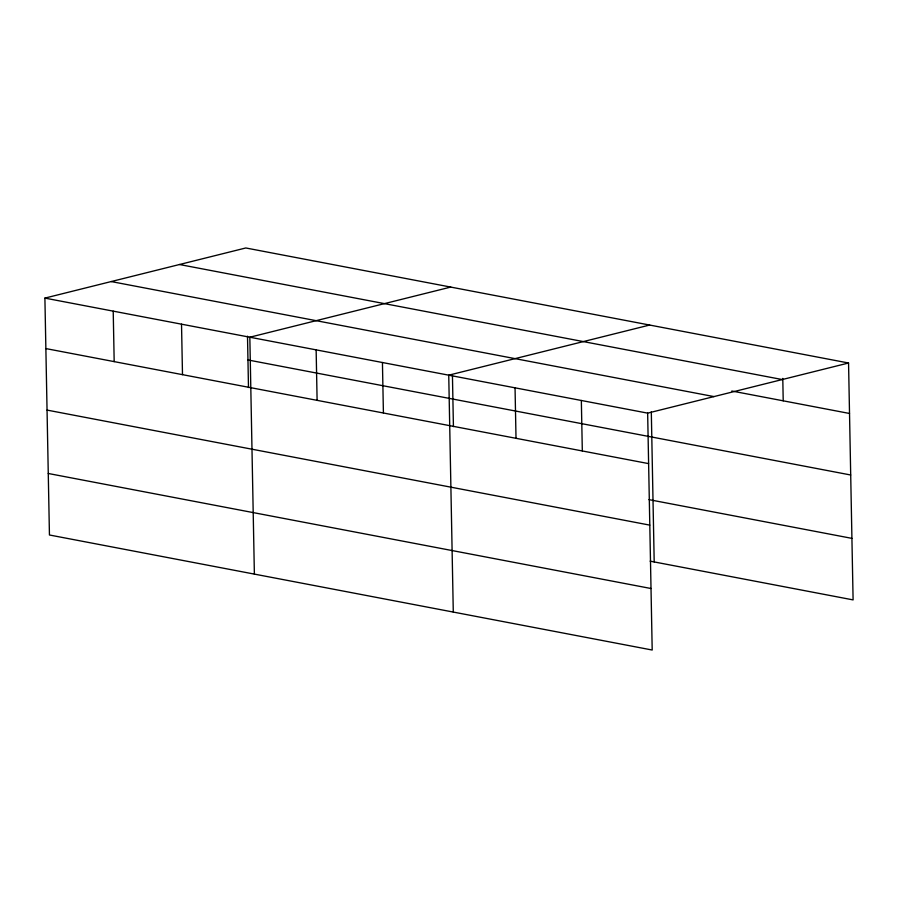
<?xml version="1.0" encoding="UTF-8"?>
<svg xmlns="http://www.w3.org/2000/svg" width="898" height="898" viewBox="0 0 898 898"><rect width="100%" height="100%" fill="white"/><g stroke="black" fill="none" stroke-linecap="round" stroke-linejoin="round"><path stroke-width="1.35" d="M848.554 363.005L647.649 413.136L652.195 650.029L49.446 534.995L44.9 298.102L245.805 247.971L848.554 363.005L853.1 599.898L650.13 561.16M450.74 287.079L249.835 337.221L254.381 574.103M649.647 325.042L448.742 375.184L453.288 612.066M179.51 264.517L782.248 379.551M731.803 391.012L849.519 413.473M111.195 281.557L713.944 396.59M44.9 298.102L647.649 413.136M247.949 359.963L850.698 474.997M45.865 348.581L648.614 463.615M648.951 499.636L851.921 538.373M47.055 410.094L649.793 525.128M48.268 473.482L651.016 588.516M782.787 378.395L783.213 400.822M651.308 411.868L654.193 561.935M581.343 400.486L582.319 450.964M515.048 387.835L516.013 438.303M452.435 375.308L453.423 426.629M382.436 362.523L383.412 413.001M316.141 349.872L317.106 400.351M247.5 336.189L248.488 387.521M181.519 324.178L182.496 374.657M113.215 311.146L114.181 361.613"/></g></svg>
